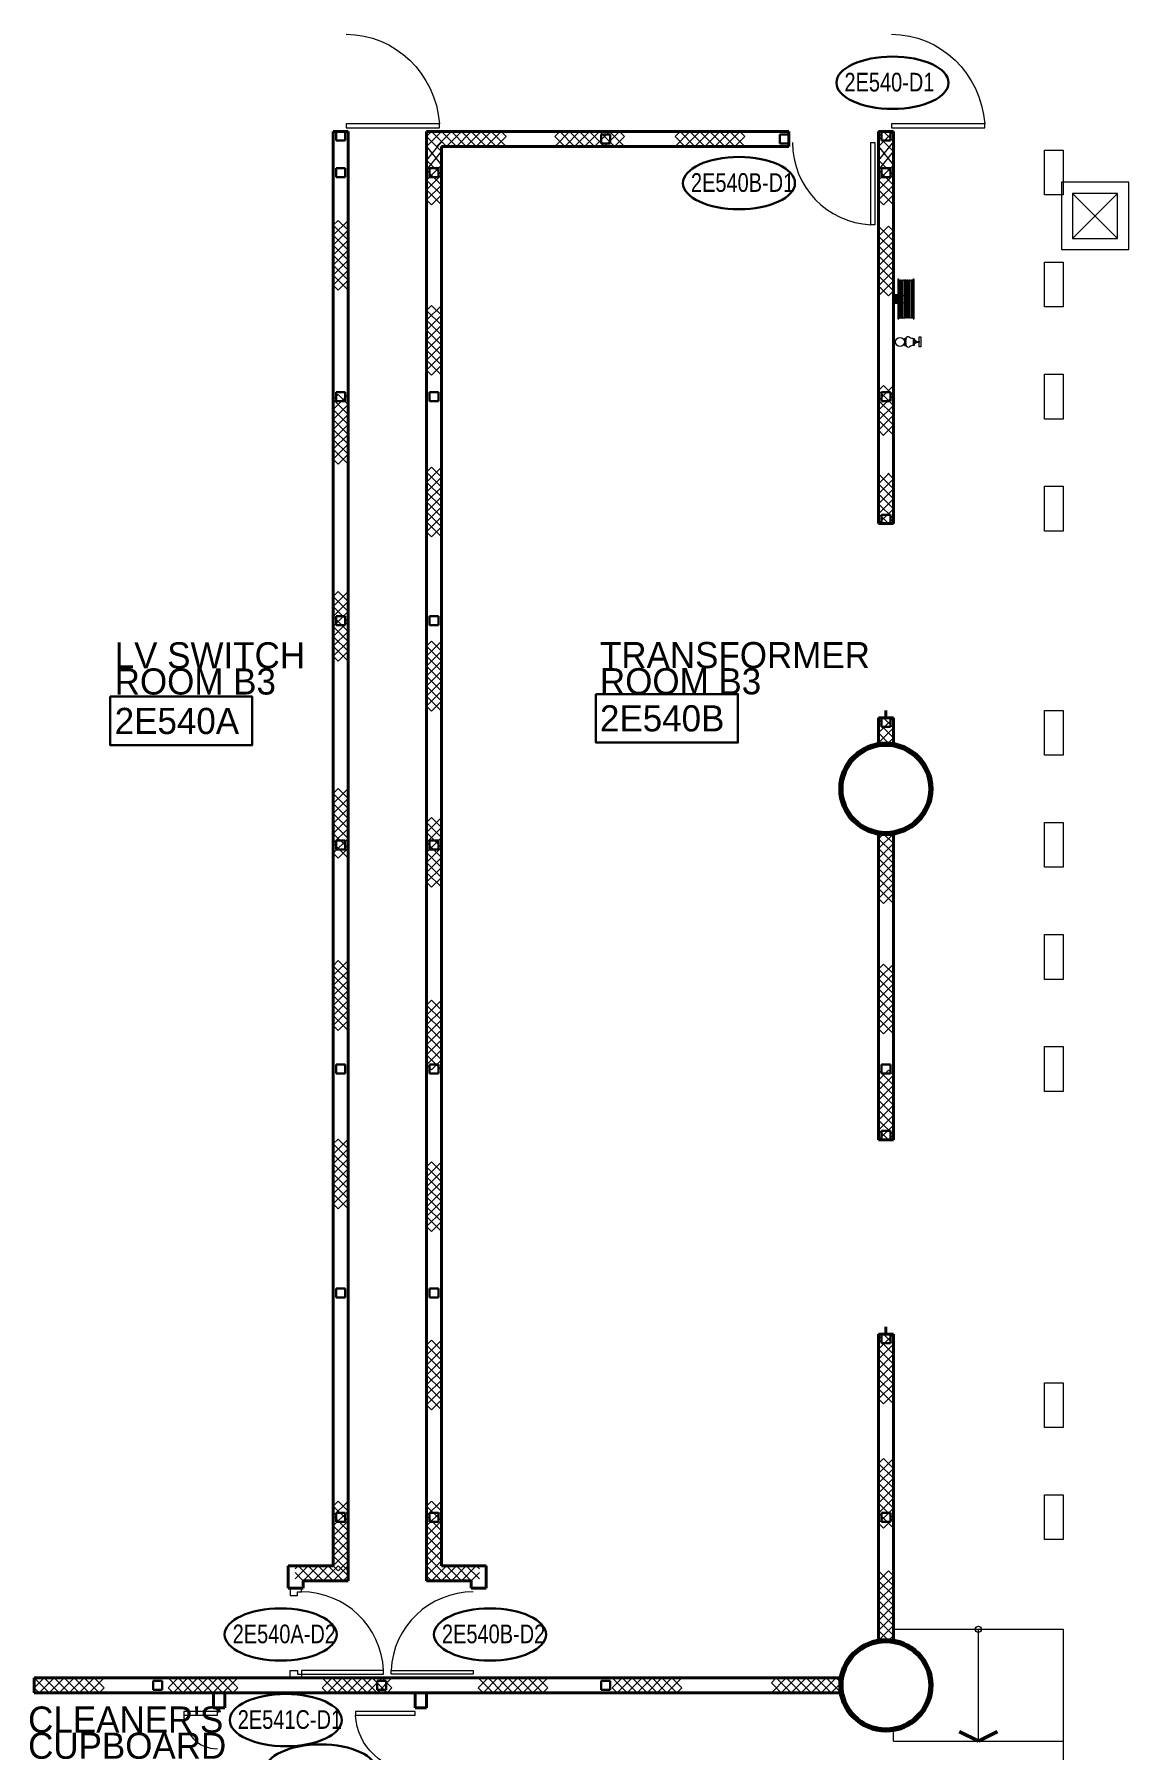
# Model space of a CAD drawing. Header units: metres. Extents: x 1807 to 3745, y 842 to 1968.
# Drawn here: x 3366.6 to 3381.25, y 1355.12 to 1378.1 of the extents above; entities that cross this region are included whole.
import ezdxf
from ezdxf.enums import TextEntityAlignment as Align

# ---------------------------------------------------------------- set-up
doc = ezdxf.new("R2010")
doc.units = ezdxf.units.M
doc.header["$MEASUREMENT"] = 0
doc.linetypes.add('DGN1', pattern=[7.299439, 0, -7.299439])
doc.linetypes.add('DGN6', pattern=[18.248598, 0, -3.64972, 7.299439, -3.64972, 0, -3.64972])
doc.layers.get('0').update_dxf_attribs({"lineweight": 0})
for name, color, linetype, lineweight in [('Level 1', 7, 'Continuous', 0), ('Level 31', 7, 'Continuous', 0), ('Level 33', 7, 'Continuous', 0), ('Primary Door', 7, 'Continuous', 0), ('TRIRIGA DOOR BOX', 7, 'Continuous', 0)]:
    doc.layers.add(name, color=color, linetype=linetype, lineweight=lineweight)
doc.styles.add('Style-CHAR_FAST_FONT', font='CHAR_FAST_FONT.shx', dxfattribs={"height": 0.2})

# ---------------------------------------------------------------- blocks, each defined once
blk = doc.blocks.new('AnonymusCell_176')
at = {"layer": 'Primary Door', "color": 7, "linetype": 'Continuous', "lineweight": 30}
blk.add_ellipse((0, 0), major_axis=(0.75, 0), ratio=0.466667, dxfattribs=at)
at = {"layer": 'Primary Door', "color": 7, "linetype": 'Continuous', "lineweight": 30, "style": 'Style-CHAR_FAST_FONT', "width": 0.799986}
blk.add_text('2E541-D1', height=0.25, dxfattribs=at).set_placement((-0.643, 0.133), align=Align.TOP_LEFT)
blk = doc.blocks.new('AnonymusCell_178')
at = {"layer": 'Primary Door', "color": 7, "linetype": 'Continuous', "lineweight": 30}
blk.add_ellipse((0, 0), major_axis=(0.75, 0), ratio=0.466667, dxfattribs=at)
at = {"layer": 'Primary Door', "color": 7, "linetype": 'Continuous', "lineweight": 30, "style": 'Style-CHAR_FAST_FONT', "width": 0.799986}
blk.add_text('2E541C-D1', height=0.25, dxfattribs=at).set_placement((-0.643, 0.133), align=Align.TOP_LEFT)
blk = doc.blocks.new('AnonymusCell_180')
at = {"layer": 'Primary Door', "color": 7, "linetype": 'Continuous', "lineweight": 30}
blk.add_ellipse((0, 0), major_axis=(0.75, 0), ratio=0.466667, dxfattribs=at)
at = {"layer": 'Primary Door', "color": 7, "linetype": 'Continuous', "lineweight": 30, "style": 'Style-CHAR_FAST_FONT', "width": 0.799986}
blk.add_text('2E540B-D2', height=0.25, dxfattribs=at).set_placement((-0.643, 0.133), align=Align.TOP_LEFT)
blk = doc.blocks.new('AnonymusCell_182')
at = {"layer": 'Primary Door', "color": 7, "linetype": 'Continuous', "lineweight": 30}
blk.add_ellipse((0, 0), major_axis=(0.75, 0), ratio=0.466667, dxfattribs=at)
at = {"layer": 'Primary Door', "color": 7, "linetype": 'Continuous', "lineweight": 30, "style": 'Style-CHAR_FAST_FONT', "width": 0.799986}
blk.add_text('2E540B-D1', height=0.25, dxfattribs=at).set_placement((-0.643, 0.133), align=Align.TOP_LEFT)
blk = doc.blocks.new('AnonymusCell_184')
at = {"layer": 'Primary Door', "color": 7, "linetype": 'Continuous', "lineweight": 30}
blk.add_ellipse((0, 0), major_axis=(0.75, 0), ratio=0.466667, dxfattribs=at)
at = {"layer": 'Primary Door', "color": 7, "linetype": 'Continuous', "lineweight": 30, "style": 'Style-CHAR_FAST_FONT', "width": 0.799986}
blk.add_text('2E540A-D2', height=0.25, dxfattribs=at).set_placement((-0.643, 0.133), align=Align.TOP_LEFT)
blk = doc.blocks.new('AnonymusCell_188')
at = {"layer": 'Primary Door', "color": 7, "linetype": 'Continuous', "lineweight": 30}
blk.add_ellipse((0, 0), major_axis=(0.75, 0), ratio=0.466667, dxfattribs=at)
at = {"layer": 'Primary Door', "color": 7, "linetype": 'Continuous', "lineweight": 30, "style": 'Style-CHAR_FAST_FONT', "width": 0.799986}
blk.add_text('2E540-D1', height=0.25, dxfattribs=at).set_placement((-0.643, 0.133), align=Align.TOP_LEFT)

msp = doc.modelspace()

# ---------------------------------------------------------------- linework, layer by layer
at = {"layer": 'Level 1', "color": 7, "linetype": 'Continuous', "lineweight": 0}
for p, q in [((3372.023, 1376.9), (3370.775, 1376.9)), ((3370.775, 1376.9), (3370.775, 1376.85)), ((3372.023, 1376.85), (3372.023, 1376.9)), ((3379.323, 1376.9), (3378.075, 1376.9)), ((3378.075, 1376.9), (3378.075, 1376.85)), ((3379.323, 1376.85), (3379.323, 1376.9)), ((3370.775, 1376.85), (3372.023, 1376.85)), ((3372.05, 1376.8), (3371.85, 1376.6)), ((3371.85, 1376.733), (3371.917, 1376.8)), ((3372.05, 1376.533), (3371.85, 1376.733)), ((3371.917, 1376.8), (3372.05, 1376.667)), ((3371.983, 1376.733), (3372.05, 1376.8)), ((3372.183, 1376.8), (3371.983, 1376.6)), ((3372.117, 1376.6), (3371.983, 1376.733)), ((3372.05, 1376.8), (3372.25, 1376.6)), ((3372.317, 1376.8), (3372.117, 1376.6)), ((3372.383, 1376.6), (3372.183, 1376.8)), ((3372.25, 1376.6), (3372.45, 1376.8)), ((3372.517, 1376.6), (3372.317, 1376.8)), ((3372.583, 1376.8), (3372.383, 1376.6)), ((3372.45, 1376.8), (3372.65, 1376.6)), ((3372.717, 1376.8), (3372.517, 1376.6)), ((3372.783, 1376.6), (3372.583, 1376.8)), ((3372.65, 1376.6), (3372.85, 1376.8)), ((3372.917, 1376.6), (3372.717, 1376.8)), ((3372.917, 1376.733), (3372.783, 1376.6)), ((3372.85, 1376.8), (3372.917, 1376.733)), ((3373.566, 1376.733), (3373.633, 1376.8)), ((3373.766, 1376.8), (3373.566, 1376.6)), ((3373.7, 1376.6), (3373.566, 1376.733)), ((3373.633, 1376.8), (3373.833, 1376.6)), ((3373.9, 1376.8), (3373.7, 1376.6)), ((3373.966, 1376.6), (3373.766, 1376.8)), ((3373.833, 1376.6), (3374.033, 1376.8)), ((3374.1, 1376.6), (3373.9, 1376.8)), ((3374.166, 1376.8), (3373.966, 1376.6)), ((3374.033, 1376.8), (3374.233, 1376.6)), ((3374.3, 1376.8), (3374.1, 1376.6)), ((3374.366, 1376.6), (3374.166, 1376.8)), ((3374.233, 1376.6), (3374.433, 1376.8)), ((3374.5, 1376.6), (3374.3, 1376.8)), ((3374.5, 1376.733), (3374.366, 1376.6)), ((3374.433, 1376.8), (3374.5, 1376.733)), ((3375.177, 1376.733), (3375.244, 1376.8)), ((3375.377, 1376.8), (3375.177, 1376.6)), ((3375.31, 1376.6), (3375.177, 1376.733)), ((3375.244, 1376.8), (3375.444, 1376.6)), ((3375.51, 1376.8), (3375.31, 1376.6)), ((3375.577, 1376.6), (3375.377, 1376.8)), ((3375.444, 1376.6), (3375.644, 1376.8)), ((3375.71, 1376.6), (3375.51, 1376.8)), ((3375.777, 1376.8), (3375.577, 1376.6)), ((3375.644, 1376.8), (3375.844, 1376.6)), ((3375.91, 1376.8), (3375.71, 1376.6)), ((3375.977, 1376.6), (3375.777, 1376.8)), ((3375.844, 1376.6), (3376.044, 1376.8)), ((3376.11, 1376.6), (3375.91, 1376.8)), ((3376.11, 1376.733), (3375.977, 1376.6)), ((3376.044, 1376.8), (3376.11, 1376.733)), ((3378.1, 1376.8), (3377.9, 1376.6)), ((3377.9, 1376.733), (3377.967, 1376.8)), ((3378.1, 1376.533), (3377.9, 1376.733)), ((3377.967, 1376.8), (3378.1, 1376.667)), ((3378.075, 1376.85), (3379.323, 1376.85)), ((3372.05, 1376.667), (3371.85, 1376.417)), ((3371.85, 1376.6), (3372.05, 1376.35)), ((3371.85, 1376.283), (3372.05, 1376.533)), ((3377.8, 1375.55), (3377.8, 1376.65)), ((3377.8, 1376.65), (3377.85, 1376.65)), ((3377.85, 1376.65), (3377.85, 1375.55)), ((3378.1, 1376.667), (3377.9, 1376.417)), ((3377.9, 1376.6), (3378.1, 1376.35)), ((3377.9, 1376.283), (3378.1, 1376.533)), ((3380.125, 1376.55), (3380.375, 1376.55)), ((3380.125, 1375.95), (3380.125, 1376.55)), ((3380.375, 1376.55), (3380.375, 1375.95)), ((3371.85, 1376.417), (3372.05, 1376.217)), ((3372.05, 1376.35), (3371.85, 1376.15)), ((3372.05, 1376.083), (3371.85, 1376.283)), ((3372.05, 1376.217), (3371.85, 1376.017)), ((3377.9, 1376.417), (3378.1, 1376.217)), ((3378.1, 1376.35), (3377.9, 1376.15)), ((3378.1, 1376.083), (3377.9, 1376.283)), ((3378.1, 1376.217), (3377.9, 1376.017)), ((3371.85, 1376.15), (3372.05, 1375.95)), ((3371.85, 1375.883), (3372.05, 1376.083)), ((3371.85, 1376.017), (3372.05, 1375.817)), ((3377.9, 1376.15), (3378.1, 1375.95)), ((3377.9, 1375.883), (3378.1, 1376.083)), ((3377.9, 1376.017), (3378.1, 1375.817)), ((3381.25, 1376.119), (3380.35, 1376.119)), ((3380.35, 1376.119), (3380.35, 1375.219)), ((3381.25, 1375.219), (3381.25, 1376.119)), ((3371.917, 1375.817), (3371.85, 1375.883)), ((3372.05, 1375.95), (3371.917, 1375.817)), ((3377.967, 1375.817), (3377.9, 1375.883)), ((3378.1, 1375.95), (3377.967, 1375.817)), ((3380.375, 1375.95), (3380.125, 1375.95)), ((3380.5, 1375.369), (3381.1, 1375.969)), ((3381.1, 1375.369), (3380.5, 1375.969)), ((3370.8, 1375.61), (3370.6, 1375.41)), ((3370.6, 1375.544), (3370.667, 1375.61)), ((3370.8, 1375.344), (3370.6, 1375.544)), ((3370.667, 1375.61), (3370.8, 1375.477)), ((3377.85, 1375.55), (3377.8, 1375.55)), ((3377.9, 1375.4), (3378.033, 1375.533)), ((3378.1, 1375.333), (3377.9, 1375.533)), ((3378.033, 1375.533), (3378.1, 1375.467)), ((3370.8, 1375.477), (3370.6, 1375.277)), ((3370.6, 1375.41), (3370.8, 1375.21)), ((3370.6, 1375.144), (3370.8, 1375.344)), ((3378.1, 1375.467), (3377.9, 1375.267)), ((3378.1, 1375.2), (3377.9, 1375.4)), ((3377.9, 1375.133), (3378.1, 1375.333)), ((3370.6, 1375.277), (3370.8, 1375.077)), ((3370.8, 1375.21), (3370.6, 1375.01)), ((3370.8, 1374.944), (3370.6, 1375.144)), ((3370.8, 1375.077), (3370.6, 1374.877)), ((3377.9, 1375.267), (3378.1, 1375.067)), ((3377.9, 1375), (3378.1, 1375.2)), ((3378.1, 1374.933), (3377.9, 1375.133)), ((3378.1, 1375.067), (3377.9, 1374.867)), ((3380.35, 1375.219), (3381.25, 1375.219)), ((3370.6, 1375.01), (3370.8, 1374.81)), ((3370.6, 1374.744), (3370.8, 1374.944)), ((3370.6, 1374.877), (3370.8, 1374.677)), ((3378.1, 1374.8), (3377.9, 1375)), ((3377.9, 1374.733), (3378.1, 1374.933)), ((3377.9, 1374.867), (3378.1, 1374.667)), ((3380.125, 1375.05), (3380.375, 1375.05)), ((3380.125, 1374.45), (3380.125, 1375.05)), ((3380.375, 1375.05), (3380.375, 1374.45)), ((3370.667, 1374.677), (3370.6, 1374.744)), ((3370.8, 1374.81), (3370.667, 1374.677)), ((3377.9, 1374.6), (3378.1, 1374.8)), ((3378.033, 1374.6), (3377.9, 1374.733)), ((3378.1, 1374.667), (3378.033, 1374.6)), ((3378.178, 1374.312), (3378.178, 1374.802)), ((3378.196, 1374.312), (3378.196, 1374.802)), ((3378.215, 1374.312), (3378.215, 1374.802)), ((3378.233, 1374.312), (3378.233, 1374.802)), ((3378.252, 1374.314), (3378.252, 1374.802)), ((3378.252, 1374.314), (3378.252, 1374.802)), ((3378.27, 1374.312), (3378.27, 1374.802)), ((3378.289, 1374.312), (3378.289, 1374.802)), ((3378.307, 1374.312), (3378.307, 1374.802)), ((3378.326, 1374.312), (3378.326, 1374.802)), ((3378.345, 1374.312), (3378.345, 1374.802)), ((3378.363, 1374.312), (3378.363, 1374.802)), ((3372.05, 1374.472), (3371.85, 1374.272)), ((3371.85, 1374.405), (3371.917, 1374.472)), ((3372.05, 1374.205), (3371.85, 1374.405)), ((3371.917, 1374.472), (3372.05, 1374.339)), ((3380.375, 1374.45), (3380.125, 1374.45)), ((3372.05, 1374.339), (3371.85, 1374.139)), ((3371.85, 1374.272), (3372.05, 1374.072)), ((3371.85, 1374.005), (3372.05, 1374.205)), ((3371.85, 1374.139), (3372.05, 1373.939)), ((3372.05, 1374.072), (3371.85, 1373.872)), ((3372.05, 1373.805), (3371.85, 1374.005)), ((3372.05, 1373.939), (3371.85, 1373.739)), ((3378.252, 1374.021), (3378.235, 1374.021)), ((3378.235, 1373.944), (3378.252, 1373.944)), ((3378.269, 1374.03), (3378.254, 1374.03)), ((3378.269, 1374.001), (3378.254, 1374.001)), ((3378.269, 1373.964), (3378.254, 1373.964)), ((3378.254, 1373.936), (3378.254, 1373.935)), ((3378.254, 1373.935), (3378.269, 1373.935)), ((3378.369, 1373.935), (3378.369, 1374.03)), ((3378.369, 1374.03), (3378.379, 1374.03)), ((3378.379, 1373.935), (3378.369, 1373.935)), ((3378.379, 1374.03), (3378.379, 1373.935)), ((3378.379, 1373.96), (3378.379, 1374.005)), ((3378.379, 1374.005), (3378.388, 1374.005)), ((3378.391, 1373.993), (3378.379, 1373.993)), ((3378.391, 1373.972), (3378.379, 1373.972)), ((3378.391, 1373.96), (3378.379, 1373.96)), ((3378.411, 1373.99), (3378.411, 1373.994)), ((3378.411, 1373.975), (3378.411, 1373.99)), ((3378.411, 1373.99), (3378.446, 1373.99)), ((3378.411, 1373.971), (3378.411, 1373.975)), ((3378.446, 1373.975), (3378.411, 1373.975)), ((3378.446, 1373.915), (3378.446, 1374.05)), ((3378.446, 1374.05), (3378.466, 1374.05)), ((3378.446, 1373.99), (3378.446, 1373.975)), ((3378.466, 1373.915), (3378.446, 1373.915)), ((3378.466, 1374.05), (3378.466, 1373.915)), ((3371.85, 1373.872), (3372.05, 1373.672)), ((3371.85, 1373.605), (3372.05, 1373.805)), ((3371.85, 1373.739), (3372.05, 1373.539)), ((3371.917, 1373.539), (3371.85, 1373.605)), ((3372.05, 1373.672), (3371.917, 1373.539)), ((3380.125, 1373.55), (3380.375, 1373.55)), ((3380.125, 1372.95), (3380.125, 1373.55)), ((3380.375, 1373.55), (3380.375, 1372.95)), ((3370.8, 1373.278), (3370.6, 1373.078)), ((3370.6, 1373.212), (3370.667, 1373.278)), ((3370.667, 1373.278), (3370.8, 1373.145)), ((3378.1, 1373.4), (3377.9, 1373.2)), ((3377.9, 1373.333), (3377.967, 1373.4)), ((3378.1, 1373.133), (3377.9, 1373.333)), ((3378.1, 1373.267), (3377.9, 1373.067)), ((3377.967, 1373.4), (3378.1, 1373.267)), ((3370.8, 1373.012), (3370.6, 1373.212)), ((3370.8, 1373.145), (3370.6, 1372.945)), ((3370.6, 1373.078), (3370.8, 1372.878)), ((3370.6, 1372.812), (3370.8, 1373.012)), ((3377.9, 1373.2), (3378.1, 1373)), ((3377.9, 1372.933), (3378.1, 1373.133)), ((3377.9, 1373.067), (3378.1, 1372.867)), ((3378.1, 1373), (3377.9, 1372.8)), ((3370.6, 1372.945), (3370.8, 1372.745)), ((3370.8, 1372.878), (3370.6, 1372.678)), ((3370.8, 1372.612), (3370.6, 1372.812)), ((3378.1, 1372.733), (3377.9, 1372.933)), ((3377.9, 1372.8), (3377.969, 1372.731)), ((3378.1, 1372.867), (3377.965, 1372.731)), ((3380.375, 1372.95), (3380.125, 1372.95)), ((3370.8, 1372.745), (3370.6, 1372.545)), ((3370.6, 1372.678), (3370.8, 1372.478)), ((3370.6, 1372.412), (3370.8, 1372.612)), ((3370.6, 1372.545), (3370.8, 1372.345)), ((3378.098, 1372.731), (3378.1, 1372.733)), ((3370.667, 1372.345), (3370.6, 1372.412)), ((3370.8, 1372.478), (3370.667, 1372.345)), ((3372.05, 1372.307), (3371.85, 1372.107)), ((3371.85, 1372.24), (3371.917, 1372.307)), ((3371.917, 1372.307), (3372.05, 1372.173)), ((3372.05, 1372.04), (3371.85, 1372.24)), ((3372.05, 1372.173), (3371.85, 1371.973)), ((3371.85, 1372.107), (3372.05, 1371.907)), ((3377.909, 1372.226), (3377.9, 1372.217)), ((3377.9, 1372.083), (3378.042, 1372.226)), ((3377.9, 1372.217), (3378.1, 1372.017)), ((3377.9, 1371.95), (3378.1, 1372.15)), ((3378.1, 1371.883), (3377.9, 1372.083)), ((3378.1, 1372.15), (3378.024, 1372.226)), ((3371.85, 1371.84), (3372.05, 1372.04)), ((3371.85, 1371.973), (3372.05, 1371.773)), ((3372.05, 1371.907), (3371.85, 1371.707)), ((3378.1, 1372.017), (3377.9, 1371.817)), ((3378.1, 1371.75), (3377.9, 1371.95)), ((3377.9, 1371.683), (3378.1, 1371.883)), ((3380.125, 1372.05), (3380.375, 1372.05)), ((3380.125, 1371.45), (3380.125, 1372.05)), ((3380.375, 1372.05), (3380.375, 1371.45)), ((3372.05, 1371.64), (3371.85, 1371.84)), ((3372.05, 1371.773), (3371.85, 1371.573)), ((3371.85, 1371.707), (3372.05, 1371.507)), ((3371.85, 1371.44), (3372.05, 1371.64)), ((3377.9, 1371.817), (3378.1, 1371.617)), ((3377.9, 1371.55), (3378.1, 1371.75)), ((3378.033, 1371.55), (3377.9, 1371.683)), ((3378.1, 1371.617), (3378.033, 1371.55)), ((3371.85, 1371.573), (3372.05, 1371.373)), ((3371.917, 1371.373), (3371.85, 1371.44)), ((3372.05, 1371.507), (3371.917, 1371.373)), ((3380.375, 1371.45), (3380.125, 1371.45)), ((3370.8, 1370.641), (3370.6, 1370.441)), ((3370.6, 1370.574), (3370.667, 1370.641)), ((3370.8, 1370.374), (3370.6, 1370.574)), ((3370.8, 1370.508), (3370.6, 1370.308)), ((3370.667, 1370.641), (3370.8, 1370.508)), ((3370.6, 1370.441), (3370.8, 1370.241)), ((3370.6, 1370.174), (3370.8, 1370.374)), ((3370.6, 1370.308), (3370.8, 1370.108)), ((3370.8, 1370.241), (3370.6, 1370.041)), ((3370.8, 1369.974), (3370.6, 1370.174)), ((3370.8, 1370.108), (3370.6, 1369.908)), ((3370.6, 1370.041), (3370.8, 1369.841)), ((3370.6, 1369.774), (3370.8, 1369.974)), ((3370.6, 1369.908), (3370.8, 1369.708)), ((3370.667, 1369.708), (3370.6, 1369.774)), ((3370.8, 1369.841), (3370.667, 1369.708)), ((3372.05, 1369.975), (3371.85, 1369.775)), ((3371.85, 1369.908), (3371.917, 1369.975)), ((3372.05, 1369.708), (3371.85, 1369.908)), ((3372.05, 1369.842), (3371.85, 1369.642)), ((3371.85, 1369.775), (3372.05, 1369.575)), ((3371.917, 1369.975), (3372.05, 1369.842)), ((3371.85, 1369.508), (3372.05, 1369.708)), ((3371.85, 1369.642), (3372.05, 1369.442)), ((3372.05, 1369.575), (3371.85, 1369.375)), ((3372.05, 1369.308), (3371.85, 1369.508)), ((3372.05, 1369.442), (3371.85, 1369.242)), ((3371.85, 1369.375), (3372.05, 1369.175)), ((3371.85, 1369.108), (3372.05, 1369.308)), ((3371.85, 1369.242), (3372.05, 1369.042)), ((3371.917, 1369.042), (3371.85, 1369.108)), ((3372.05, 1369.175), (3371.917, 1369.042)), ((3378.1, 1368.95), (3377.9, 1368.75)), ((3377.9, 1368.883), (3377.967, 1368.95)), ((3378.1, 1368.683), (3377.9, 1368.883)), ((3377.967, 1368.95), (3378.1, 1368.817)), ((3380.125, 1369.05), (3380.375, 1369.05)), ((3380.125, 1368.45), (3380.125, 1369.05)), ((3380.375, 1369.05), (3380.375, 1368.45)), ((3378.1, 1368.817), (3377.9, 1368.617)), ((3377.9, 1368.75), (3378.05, 1368.6)), ((3378.017, 1368.6), (3378.1, 1368.683)), ((3377.9, 1368.617), (3377.917, 1368.6)), ((3380.375, 1368.45), (3380.125, 1368.45)), ((3370.8, 1368.004), (3370.6, 1367.804)), ((3370.6, 1367.937), (3370.667, 1368.004)), ((3370.8, 1367.737), (3370.6, 1367.937)), ((3370.667, 1368.004), (3370.8, 1367.871)), ((3370.8, 1367.871), (3370.6, 1367.671)), ((3370.6, 1367.804), (3370.8, 1367.604)), ((3370.6, 1367.537), (3370.8, 1367.737)), ((3370.6, 1367.671), (3370.8, 1367.471)), ((3370.8, 1367.604), (3370.6, 1367.404)), ((3370.8, 1367.337), (3370.6, 1367.537)), ((3372.05, 1367.615), (3371.85, 1367.415)), ((3371.85, 1367.549), (3371.917, 1367.615)), ((3372.05, 1367.349), (3371.85, 1367.549)), ((3372.05, 1367.482), (3371.85, 1367.282)), ((3371.917, 1367.615), (3372.05, 1367.482)), ((3380.125, 1367.55), (3380.375, 1367.55)), ((3380.125, 1366.95), (3380.125, 1367.55)), ((3380.375, 1367.55), (3380.375, 1366.95)), ((3370.8, 1367.471), (3370.6, 1367.271)), ((3370.6, 1367.404), (3370.8, 1367.204)), ((3370.6, 1367.137), (3370.8, 1367.337)), ((3370.6, 1367.271), (3370.8, 1367.071)), ((3371.85, 1367.415), (3372.05, 1367.215)), ((3371.85, 1367.149), (3372.05, 1367.349)), ((3371.85, 1367.282), (3372.05, 1367.082)), ((3378.1, 1367.4), (3377.9, 1367.2)), ((3377.9, 1367.333), (3377.967, 1367.4)), ((3378.1, 1367.133), (3377.9, 1367.333)), ((3378.1, 1367.267), (3377.9, 1367.067)), ((3377.967, 1367.4), (3378.1, 1367.267)), ((3370.667, 1367.071), (3370.6, 1367.137)), ((3370.8, 1367.204), (3370.667, 1367.071)), ((3372.05, 1367.215), (3371.85, 1367.015)), ((3372.05, 1366.949), (3371.85, 1367.149)), ((3372.05, 1367.082), (3371.85, 1366.882)), ((3377.9, 1367.2), (3378.1, 1367)), ((3377.9, 1366.933), (3378.1, 1367.133)), ((3377.9, 1367.067), (3378.1, 1366.867)), ((3371.85, 1367.015), (3372.05, 1366.815)), ((3371.85, 1366.749), (3372.05, 1366.949)), ((3371.85, 1366.882), (3372.05, 1366.682)), ((3372.05, 1366.815), (3371.917, 1366.682)), ((3378.1, 1367), (3377.9, 1366.8)), ((3378.1, 1366.733), (3377.9, 1366.933)), ((3378.1, 1366.867), (3377.9, 1366.667)), ((3377.9, 1366.8), (3378.1, 1366.6)), ((3380.375, 1366.95), (3380.125, 1366.95)), ((3371.917, 1366.682), (3371.85, 1366.749)), ((3377.9, 1366.533), (3378.1, 1366.733)), ((3377.9, 1366.667), (3378.1, 1366.467)), ((3378.1, 1366.6), (3377.967, 1366.467)), ((3377.967, 1366.467), (3377.9, 1366.533)), ((3380.125, 1366.05), (3380.375, 1366.05)), ((3380.125, 1365.45), (3380.125, 1366.05)), ((3380.375, 1366.05), (3380.375, 1365.45)), ((3370.8, 1365.7), (3370.6, 1365.5)), ((3370.6, 1365.633), (3370.667, 1365.7)), ((3370.667, 1365.7), (3370.8, 1365.566)), ((3378.1, 1365.655), (3377.9, 1365.455)), ((3377.9, 1365.588), (3377.967, 1365.655)), ((3377.967, 1365.655), (3378.1, 1365.522)), ((3370.8, 1365.433), (3370.6, 1365.633)), ((3370.8, 1365.566), (3370.6, 1365.366)), ((3370.6, 1365.5), (3370.8, 1365.3)), ((3370.6, 1365.233), (3370.8, 1365.433)), ((3378.1, 1365.388), (3377.9, 1365.588)), ((3378.1, 1365.522), (3377.9, 1365.322)), ((3377.9, 1365.455), (3378.1, 1365.255)), ((3380.375, 1365.45), (3380.125, 1365.45)), ((3370.6, 1365.366), (3370.8, 1365.166)), ((3370.8, 1365.3), (3370.6, 1365.1)), ((3370.8, 1365.033), (3370.6, 1365.233)), ((3377.9, 1365.188), (3378.1, 1365.388)), ((3377.9, 1365.322), (3378.1, 1365.122)), ((3378.1, 1365.255), (3377.9, 1365.055)), ((3378.1, 1364.988), (3377.9, 1365.188)), ((3370.8, 1365.166), (3370.6, 1364.966)), ((3370.6, 1365.1), (3370.8, 1364.9)), ((3370.6, 1364.833), (3370.8, 1365.033)), ((3370.6, 1364.966), (3370.8, 1364.766)), ((3372.05, 1365.172), (3371.85, 1364.972)), ((3371.85, 1365.106), (3371.917, 1365.172)), ((3372.05, 1364.906), (3371.85, 1365.106)), ((3372.05, 1365.039), (3371.85, 1364.839)), ((3371.85, 1364.972), (3372.05, 1364.772)), ((3371.917, 1365.172), (3372.05, 1365.039)), ((3378.1, 1365.122), (3377.9, 1364.922)), ((3377.9, 1365.055), (3378.1, 1364.855)), ((3377.9, 1364.788), (3378.1, 1364.988)), ((3370.667, 1364.766), (3370.6, 1364.833)), ((3370.8, 1364.9), (3370.667, 1364.766)), ((3371.85, 1364.706), (3372.05, 1364.906)), ((3371.85, 1364.839), (3372.05, 1364.639)), ((3372.05, 1364.772), (3371.85, 1364.572)), ((3377.9, 1364.922), (3378.1, 1364.722)), ((3377.967, 1364.722), (3377.9, 1364.788)), ((3378.1, 1364.855), (3377.967, 1364.722)), ((3372.05, 1364.506), (3371.85, 1364.706)), ((3372.05, 1364.639), (3371.85, 1364.439)), ((3371.85, 1364.572), (3372.05, 1364.372)), ((3371.85, 1364.306), (3372.05, 1364.506)), ((3380.125, 1364.55), (3380.375, 1364.55)), ((3380.125, 1363.95), (3380.125, 1364.55)), ((3380.375, 1364.55), (3380.375, 1363.95)), ((3371.85, 1364.439), (3372.05, 1364.239)), ((3371.917, 1364.239), (3371.85, 1364.306)), ((3372.05, 1364.372), (3371.917, 1364.239)), ((3377.9, 1364.1), (3378.033, 1364.233)), ((3378.1, 1364.033), (3377.9, 1364.233)), ((3378.1, 1364.167), (3377.9, 1363.967)), ((3378.1, 1363.9), (3377.9, 1364.1)), ((3377.9, 1363.833), (3378.1, 1364.033)), ((3378.033, 1364.233), (3378.1, 1364.167)), ((3377.9, 1363.967), (3378.1, 1363.767)), ((3377.9, 1363.7), (3378.1, 1363.9)), ((3378.1, 1363.633), (3377.9, 1363.833)), ((3380.375, 1363.95), (3380.125, 1363.95)), ((3378.1, 1363.767), (3377.9, 1363.567)), ((3378.1, 1363.5), (3377.9, 1363.7)), ((3377.9, 1363.433), (3378.1, 1363.633)), ((3377.9, 1363.567), (3378.1, 1363.367)), ((3377.9, 1363.3), (3378.1, 1363.5)), ((3378.033, 1363.3), (3377.9, 1363.433)), ((3378.1, 1363.367), (3378.033, 1363.3)), ((3370.8, 1363.312), (3370.6, 1363.112)), ((3370.6, 1363.246), (3370.667, 1363.312)), ((3370.8, 1363.046), (3370.6, 1363.246)), ((3370.8, 1363.179), (3370.6, 1362.979)), ((3370.6, 1363.112), (3370.8, 1362.912)), ((3370.667, 1363.312), (3370.8, 1363.179)), ((3370.6, 1362.846), (3370.8, 1363.046)), ((3370.6, 1362.979), (3370.8, 1362.779)), ((3370.8, 1362.912), (3370.6, 1362.712)), ((3372.05, 1363.007), (3371.85, 1362.807)), ((3371.85, 1362.94), (3371.917, 1363.007)), ((3372.05, 1362.74), (3371.85, 1362.94)), ((3371.917, 1363.007), (3372.05, 1362.874)), ((3370.8, 1362.646), (3370.6, 1362.846)), ((3370.8, 1362.779), (3370.6, 1362.579)), ((3370.6, 1362.712), (3370.8, 1362.512)), ((3372.05, 1362.874), (3371.85, 1362.674)), ((3371.85, 1362.807), (3372.05, 1362.607)), ((3371.85, 1362.54), (3372.05, 1362.74)), ((3371.85, 1362.674), (3372.05, 1362.474)), ((3370.6, 1362.446), (3370.8, 1362.646)), ((3370.6, 1362.579), (3370.8, 1362.379)), ((3370.667, 1362.379), (3370.6, 1362.446)), ((3370.8, 1362.512), (3370.667, 1362.379)), ((3372.05, 1362.607), (3371.85, 1362.407)), ((3372.05, 1362.34), (3371.85, 1362.54)), ((3372.05, 1362.474), (3371.85, 1362.274)), ((3371.85, 1362.407), (3372.05, 1362.207)), ((3371.85, 1362.14), (3372.05, 1362.34)), ((3371.85, 1362.274), (3372.05, 1362.074)), ((3372.05, 1362.207), (3371.917, 1362.074)), ((3371.917, 1362.074), (3371.85, 1362.14)), ((3372.05, 1360.62), (3371.85, 1360.42)), ((3371.85, 1360.553), (3371.917, 1360.62)), ((3371.917, 1360.62), (3372.05, 1360.486)), ((3378.1, 1360.7), (3377.9, 1360.5)), ((3377.9, 1360.633), (3377.967, 1360.7)), ((3378.1, 1360.433), (3377.9, 1360.633)), ((3377.967, 1360.7), (3378.1, 1360.567)), ((3372.05, 1360.353), (3371.85, 1360.553)), ((3372.05, 1360.486), (3371.85, 1360.286)), ((3371.85, 1360.42), (3372.05, 1360.22)), ((3378.1, 1360.567), (3377.9, 1360.367)), ((3377.9, 1360.5), (3378.1, 1360.3)), ((3377.9, 1360.233), (3378.1, 1360.433)), ((3377.9, 1360.367), (3378.1, 1360.167)), ((3371.85, 1360.153), (3372.05, 1360.353)), ((3371.85, 1360.286), (3372.05, 1360.086)), ((3372.05, 1360.22), (3371.85, 1360.02)), ((3372.05, 1359.953), (3371.85, 1360.153)), ((3378.1, 1360.3), (3377.9, 1360.1)), ((3378.1, 1360.033), (3377.9, 1360.233)), ((3378.1, 1360.167), (3377.9, 1359.967)), ((3372.05, 1360.086), (3371.85, 1359.886)), ((3371.85, 1360.02), (3372.05, 1359.82)), ((3371.85, 1359.753), (3372.05, 1359.953)), ((3377.9, 1360.1), (3378.1, 1359.9)), ((3377.9, 1359.833), (3378.1, 1360.033)), ((3377.9, 1359.967), (3378.1, 1359.767)), ((3378.1, 1359.9), (3377.967, 1359.767)), ((3380.125, 1360.05), (3380.375, 1360.05)), ((3380.125, 1359.45), (3380.125, 1360.05)), ((3380.375, 1360.05), (3380.375, 1359.45)), ((3371.85, 1359.886), (3372.05, 1359.686)), ((3371.917, 1359.686), (3371.85, 1359.753)), ((3372.05, 1359.82), (3371.917, 1359.686)), ((3377.967, 1359.767), (3377.9, 1359.833)), ((3380.375, 1359.45), (3380.125, 1359.45)), ((3378.1, 1359.037), (3377.9, 1358.837)), ((3377.9, 1358.971), (3377.967, 1359.037)), ((3377.967, 1359.037), (3378.1, 1358.904)), ((3378.1, 1358.771), (3377.9, 1358.971)), ((3378.1, 1358.904), (3377.9, 1358.704)), ((3377.9, 1358.837), (3378.1, 1358.637)), ((3377.9, 1358.571), (3378.1, 1358.771)), ((3377.9, 1358.704), (3378.1, 1358.504)), ((3378.1, 1358.637), (3377.9, 1358.437)), ((3378.1, 1358.371), (3377.9, 1358.571)), ((3380.125, 1358.55), (3380.375, 1358.55)), ((3380.125, 1357.95), (3380.125, 1358.55)), ((3380.375, 1358.55), (3380.375, 1357.95)), ((3370.8, 1358.467), (3370.6, 1358.267)), ((3370.6, 1358.4), (3370.667, 1358.467)), ((3370.8, 1358.2), (3370.6, 1358.4)), ((3370.8, 1358.333), (3370.6, 1358.133)), ((3370.667, 1358.467), (3370.8, 1358.333)), ((3372.05, 1358.467), (3371.85, 1358.267)), ((3371.85, 1358.4), (3371.917, 1358.467)), ((3372.05, 1358.2), (3371.85, 1358.4)), ((3372.05, 1358.333), (3371.85, 1358.133)), ((3371.917, 1358.467), (3372.05, 1358.333)), ((3378.1, 1358.504), (3377.9, 1358.304)), ((3377.9, 1358.437), (3378.1, 1358.237)), ((3377.9, 1358.171), (3378.1, 1358.371)), ((3377.9, 1358.304), (3378.1, 1358.104)), ((3370.6, 1358.267), (3370.8, 1358.067)), ((3370.6, 1358), (3370.8, 1358.2)), ((3370.6, 1358.133), (3370.8, 1357.933)), ((3370.8, 1358.067), (3370.6, 1357.867)), ((3371.85, 1358.267), (3372.05, 1358.067)), ((3371.85, 1358), (3372.05, 1358.2)), ((3371.85, 1358.133), (3372.05, 1357.933)), ((3372.05, 1358.067), (3371.85, 1357.867)), ((3377.967, 1358.104), (3377.9, 1358.171)), ((3378.1, 1358.237), (3377.967, 1358.104)), ((3370.8, 1357.8), (3370.6, 1358)), ((3370.8, 1357.933), (3370.6, 1357.733)), ((3370.6, 1357.867), (3370.8, 1357.667)), ((3372.05, 1357.8), (3371.85, 1358)), ((3372.05, 1357.933), (3371.85, 1357.733)), ((3371.85, 1357.867), (3372.05, 1357.667)), ((3380.375, 1357.95), (3380.125, 1357.95)), ((3370.092, 1357.558), (3370.133, 1357.6)), ((3370.267, 1357.6), (3370.092, 1357.425)), ((3370.133, 1357.6), (3370.333, 1357.4)), ((3370.4, 1357.6), (3370.2, 1357.4)), ((3370.467, 1357.4), (3370.267, 1357.6)), ((3370.333, 1357.4), (3370.533, 1357.6)), ((3370.6, 1357.4), (3370.4, 1357.6)), ((3370.667, 1357.6), (3370.467, 1357.4)), ((3370.533, 1357.6), (3370.733, 1357.4)), ((3370.6, 1357.6), (3370.8, 1357.8)), ((3370.6, 1357.733), (3370.8, 1357.533)), ((3370.667, 1357.533), (3370.6, 1357.6)), ((3370.8, 1357.6), (3370.6, 1357.4)), ((3370.8, 1357.667), (3370.667, 1357.533)), ((3370.8, 1357.467), (3370.667, 1357.6)), ((3371.85, 1357.6), (3372.05, 1357.8)), ((3371.85, 1357.733), (3372.05, 1357.533)), ((3371.917, 1357.533), (3371.85, 1357.6)), ((3371.85, 1357.6), (3372.05, 1357.4)), ((3371.85, 1357.467), (3371.983, 1357.6)), ((3372.05, 1357.667), (3371.917, 1357.533)), ((3372.117, 1357.6), (3371.917, 1357.4)), ((3371.983, 1357.6), (3372.183, 1357.4)), ((3372.05, 1357.4), (3372.25, 1357.6)), ((3372.317, 1357.4), (3372.117, 1357.6)), ((3372.183, 1357.4), (3372.383, 1357.6)), ((3372.25, 1357.6), (3372.45, 1357.4)), ((3372.517, 1357.6), (3372.317, 1357.4)), ((3372.383, 1357.6), (3372.558, 1357.425)), ((3372.558, 1357.558), (3372.517, 1357.6)), ((3370.2, 1357.4), (3370.092, 1357.508)), ((3370.733, 1357.4), (3370.8, 1357.467)), ((3371.917, 1357.4), (3371.85, 1357.467)), ((3372.45, 1357.4), (3372.558, 1357.508)), ((3377.9, 1357.4), (3378.033, 1357.533)), ((3378.1, 1357.333), (3377.9, 1357.533)), ((3378.1, 1357.467), (3377.9, 1357.267)), ((3378.1, 1357.2), (3377.9, 1357.4)), ((3378.033, 1357.533), (3378.1, 1357.467)), ((3370.175, 1357.3), (3370.025, 1357.3)), ((3370.025, 1357.3), (3370.025, 1357.2)), ((3370.025, 1357.2), (3370.125, 1357.2)), ((3370.125, 1357.2), (3370.125, 1357.25)), ((3370.125, 1357.25), (3370.175, 1357.25)), ((3370.175, 1357.25), (3370.175, 1357.3)), ((3377.9, 1357.133), (3378.1, 1357.333)), ((3377.9, 1357.267), (3378.1, 1357.067)), ((3377.9, 1357), (3378.1, 1357.2)), ((3378.1, 1356.933), (3377.9, 1357.133)), ((3378.1, 1357.067), (3377.9, 1356.867)), ((3378.1, 1356.8), (3377.9, 1357)), ((3377.9, 1356.733), (3378.1, 1356.933)), ((3377.9, 1356.867), (3378.1, 1356.667)), ((3377.9, 1356.6), (3378.1, 1356.8)), ((3378.033, 1356.6), (3377.9, 1356.733)), ((3378.1, 1356.75), (3380.375, 1356.75)), ((3379.238, 1355.25), (3379.238, 1356.75)), ((3380.375, 1356.75), (3380.375, 1343.25)), ((3378.1, 1356.667), (3378.033, 1356.6)), ((3366.6, 1356.1), (3366.8, 1355.9)), ((3366.6, 1355.967), (3366.733, 1356.1)), ((3366.867, 1356.1), (3366.667, 1355.9)), ((3366.733, 1356.1), (3366.933, 1355.9)), ((3366.8, 1355.9), (3367, 1356.1)), ((3367.067, 1355.9), (3366.867, 1356.1)), ((3366.933, 1355.9), (3367.133, 1356.1)), ((3367, 1356.1), (3367.2, 1355.9)), ((3367.267, 1356.1), (3367.067, 1355.9)), ((3367.133, 1356.1), (3367.333, 1355.9)), ((3367.2, 1355.9), (3367.4, 1356.1)), ((3367.467, 1355.9), (3367.267, 1356.1)), ((3367.333, 1355.9), (3367.533, 1356.1)), ((3367.4, 1356.1), (3367.533, 1355.967)), ((3368.39, 1356.1), (3368.59, 1355.9)), ((3368.39, 1355.967), (3368.524, 1356.1)), ((3368.657, 1356.1), (3368.457, 1355.9)), ((3368.524, 1356.1), (3368.724, 1355.9)), ((3368.59, 1355.9), (3368.79, 1356.1)), ((3368.857, 1355.9), (3368.657, 1356.1)), ((3368.724, 1355.9), (3368.924, 1356.1)), ((3368.79, 1356.1), (3368.99, 1355.9)), ((3369.057, 1356.1), (3368.857, 1355.9)), ((3368.924, 1356.1), (3369.124, 1355.9)), ((3368.99, 1355.9), (3369.19, 1356.1)), ((3369.257, 1355.9), (3369.057, 1356.1)), ((3369.124, 1355.9), (3369.324, 1356.1)), ((3369.19, 1356.1), (3369.324, 1355.967)), ((3370.025, 1356.1), (3370.025, 1356.2)), ((3370.025, 1356.2), (3370.125, 1356.2)), ((3370.175, 1356.1), (3370.025, 1356.1)), ((3370.125, 1356.2), (3370.125, 1356.15)), ((3370.125, 1356.15), (3370.175, 1356.15)), ((3371.275, 1356.2), (3370.175, 1356.2)), ((3370.175, 1356.2), (3370.175, 1356.15)), ((3370.175, 1356.15), (3370.175, 1356.1)), ((3370.175, 1356.15), (3371.275, 1356.15)), ((3370.455, 1356.1), (3370.655, 1355.9)), ((3370.455, 1355.967), (3370.588, 1356.1)), ((3370.722, 1356.1), (3370.522, 1355.9)), ((3370.588, 1356.1), (3370.788, 1355.9)), ((3370.655, 1355.9), (3370.855, 1356.1)), ((3370.922, 1355.9), (3370.722, 1356.1)), ((3370.788, 1355.9), (3370.988, 1356.1)), ((3370.855, 1356.1), (3371.055, 1355.9)), ((3371.122, 1356.1), (3370.922, 1355.9)), ((3370.988, 1356.1), (3371.188, 1355.9)), ((3371.055, 1355.9), (3371.255, 1356.1)), ((3371.322, 1355.9), (3371.122, 1356.1)), ((3371.188, 1355.9), (3371.388, 1356.1)), ((3371.255, 1356.1), (3371.388, 1355.967)), ((3371.275, 1356.15), (3371.275, 1356.2)), ((3371.375, 1356.15), (3371.375, 1356.2)), ((3371.375, 1356.2), (3372.475, 1356.2)), ((3372.475, 1356.15), (3371.375, 1356.15)), ((3372.475, 1356.2), (3372.475, 1356.15)), ((3372.541, 1356.1), (3372.741, 1355.9)), ((3372.541, 1355.967), (3372.674, 1356.1)), ((3372.807, 1356.1), (3372.607, 1355.9)), ((3372.674, 1356.1), (3372.874, 1355.9)), ((3372.741, 1355.9), (3372.941, 1356.1)), ((3373.007, 1355.9), (3372.807, 1356.1)), ((3372.874, 1355.9), (3373.074, 1356.1)), ((3372.941, 1356.1), (3373.141, 1355.9)), ((3373.207, 1356.1), (3373.007, 1355.9)), ((3373.074, 1356.1), (3373.274, 1355.9)), ((3373.141, 1355.9), (3373.341, 1356.1)), ((3373.407, 1355.9), (3373.207, 1356.1)), ((3373.274, 1355.9), (3373.474, 1356.1)), ((3373.341, 1356.1), (3373.474, 1355.967)), ((3374.336, 1356.1), (3374.536, 1355.9)), ((3374.336, 1355.967), (3374.469, 1356.1)), ((3374.602, 1356.1), (3374.402, 1355.9)), ((3374.469, 1356.1), (3374.669, 1355.9)), ((3374.536, 1355.9), (3374.736, 1356.1)), ((3374.802, 1355.9), (3374.602, 1356.1)), ((3374.669, 1355.9), (3374.869, 1356.1)), ((3374.736, 1356.1), (3374.936, 1355.9)), ((3375.002, 1356.1), (3374.802, 1355.9)), ((3374.869, 1356.1), (3375.069, 1355.9)), ((3374.936, 1355.9), (3375.136, 1356.1)), ((3375.202, 1355.9), (3375.002, 1356.1)), ((3375.069, 1355.9), (3375.269, 1356.1)), ((3375.136, 1356.1), (3375.269, 1355.967)), ((3376.467, 1356.033), (3376.533, 1356.1)), ((3376.667, 1356.1), (3376.467, 1355.9)), ((3376.6, 1355.9), (3376.467, 1356.033)), ((3376.533, 1356.1), (3376.733, 1355.9)), ((3376.8, 1356.1), (3376.6, 1355.9)), ((3376.867, 1355.9), (3376.667, 1356.1)), ((3376.733, 1355.9), (3376.933, 1356.1)), ((3377, 1355.9), (3376.8, 1356.1)), ((3377.067, 1356.1), (3376.867, 1355.9)), ((3376.933, 1356.1), (3377.133, 1355.9)), ((3377.2, 1356.1), (3377, 1355.9)), ((3377.267, 1355.9), (3377.067, 1356.1)), ((3377.133, 1355.9), (3377.333, 1356.1)), ((3377.4, 1355.9), (3377.2, 1356.1)), ((3377.4, 1356.033), (3377.267, 1355.9)), ((3377.333, 1356.1), (3377.4, 1356.033)), ((3366.667, 1355.9), (3366.6, 1355.967)), ((3367.533, 1355.967), (3367.467, 1355.9)), ((3368.457, 1355.9), (3368.39, 1355.967)), ((3369.324, 1355.967), (3369.257, 1355.9)), ((3370.522, 1355.9), (3370.455, 1355.967)), ((3371.388, 1355.967), (3371.322, 1355.9)), ((3372.607, 1355.9), (3372.541, 1355.967)), ((3373.474, 1355.967), (3373.407, 1355.9)), ((3374.402, 1355.9), (3374.336, 1355.967)), ((3375.269, 1355.967), (3375.202, 1355.9)), ((3369.05, 1355.65), (3368.6, 1355.65)), ((3368.6, 1355.65), (3368.6, 1355.6)), ((3368.6, 1355.6), (3369.05, 1355.6)), ((3369.05, 1355.6), (3369.05, 1355.65)), ((3371.7, 1355.65), (3370.9, 1355.65)), ((3370.9, 1355.65), (3370.9, 1355.6)), ((3370.9, 1355.6), (3371.7, 1355.6)), ((3371.7, 1355.6), (3371.7, 1355.65)), ((3378.1, 1355.25), (3378.1, 1355.415)), ((3378.1, 1355.25), (3380.375, 1355.25))]:
    msp.add_line(p, q, dxfattribs=at)
at = {"layer": 'Level 1', "color": 7, "linetype": 'Continuous', "lineweight": 40}
for p, q in [((3370.8, 1376.8), (3370.6, 1376.8)), ((3370.6, 1357.6), (3370.6, 1376.8)), ((3370.8, 1357.4), (3370.8, 1376.8)), ((3371.85, 1376.8), (3371.85, 1357.4)), ((3376.7, 1376.8), (3371.85, 1376.8)), ((3376.7, 1376.6), (3376.7, 1376.8)), ((3377.9, 1374.6), (3377.9, 1376.8)), ((3378.1, 1376.8), (3377.9, 1376.8)), ((3378.1, 1374.6), (3378.1, 1376.8)), ((3376.7, 1376.6), (3372.05, 1376.6)), ((3372.05, 1376.6), (3372.05, 1357.6)), ((3377.9, 1371.55), (3377.9, 1374.6)), ((3378.1, 1371.55), (3378.1, 1374.667)), ((3377.9, 1371.55), (3378.1, 1371.55)), ((3377.9, 1368.95), (3378.1, 1368.95)), ((3377.9, 1368.6), (3377.9, 1368.95)), ((3378.1, 1368.6), (3378.1, 1368.95)), ((3377.9, 1368.6), (3378.1, 1368.6)), ((3377.9, 1367.4), (3378.1, 1367.4)), ((3377.9, 1363.3), (3377.9, 1367.4)), ((3378.1, 1363.3), (3378.1, 1367.4)), ((3377.9, 1363.3), (3378.1, 1363.3)), ((3377.9, 1360.7), (3378.1, 1360.7)), ((3377.9, 1356.6), (3377.9, 1360.7)), ((3378.1, 1356.6), (3378.1, 1360.7)), ((3370, 1357.6), (3370.6, 1357.6)), ((3370, 1357.6), (3370, 1357.3)), ((3372.05, 1357.6), (3372.65, 1357.6)), ((3372.65, 1357.6), (3372.65, 1357.3)), ((3370.2, 1357.4), (3370.8, 1357.4)), ((3370.2, 1357.4), (3370.2, 1357.3)), ((3371.85, 1357.4), (3372.45, 1357.4)), ((3372.45, 1357.4), (3372.45, 1357.3)), ((3370.2, 1357.3), (3370, 1357.3)), ((3372.65, 1357.3), (3372.45, 1357.3)), ((3377.9, 1356.6), (3378.1, 1356.6)), ((3366.6, 1356.1), (3366.6, 1355.9)), ((3366.6, 1356.1), (3377.4, 1356.1)), ((3377.4, 1356.1), (3377.4, 1355.9)), ((3366.6, 1355.9), (3377.4, 1355.9)), ((3369.15, 1355.9), (3369, 1355.9)), ((3369, 1355.9), (3369, 1355.7)), ((3369.15, 1355.7), (3369.15, 1355.9)), ((3371.85, 1355.9), (3371.7, 1355.9)), ((3371.7, 1355.9), (3371.7, 1355.7)), ((3371.85, 1355.7), (3371.85, 1355.9)), ((3369, 1355.7), (3369.15, 1355.7)), ((3371.7, 1355.7), (3371.85, 1355.7))]:
    msp.add_line(p, q, dxfattribs=at)
at = {"layer": 'Level 1', "color": 7, "linetype": 'Continuous', "lineweight": 30}
for p, q in [((3370.64, 1376.8), (3370.76, 1376.8)), ((3370.64, 1376.68), (3370.64, 1376.8)), ((3370.76, 1376.68), (3370.64, 1376.68)), ((3370.76, 1376.8), (3370.76, 1376.68)), ((3374.19, 1376.76), (3374.31, 1376.76)), ((3374.19, 1376.64), (3374.19, 1376.76)), ((3374.31, 1376.76), (3374.31, 1376.64)), ((3376.58, 1376.76), (3376.7, 1376.76)), ((3376.58, 1376.64), (3376.58, 1376.76)), ((3376.7, 1376.76), (3376.7, 1376.64)), ((3377.94, 1376.8), (3378.06, 1376.8)), ((3377.94, 1376.68), (3377.94, 1376.8)), ((3378.06, 1376.68), (3377.94, 1376.68)), ((3378.06, 1376.8), (3378.06, 1376.68)), ((3374.31, 1376.64), (3374.19, 1376.64)), ((3376.7, 1376.64), (3376.58, 1376.64)), ((3370.64, 1376.31), (3370.76, 1376.31)), ((3370.64, 1376.19), (3370.64, 1376.31)), ((3370.76, 1376.31), (3370.76, 1376.19)), ((3371.89, 1376.31), (3372.01, 1376.31)), ((3371.89, 1376.19), (3371.89, 1376.31)), ((3372.01, 1376.31), (3372.01, 1376.19)), ((3377.94, 1376.31), (3378.06, 1376.31)), ((3377.94, 1376.19), (3377.94, 1376.31)), ((3378.06, 1376.31), (3378.06, 1376.19)), ((3370.76, 1376.19), (3370.64, 1376.19)), ((3372.01, 1376.19), (3371.89, 1376.19)), ((3378.06, 1376.19), (3377.94, 1376.19)), ((3378.153, 1374.608), (3378.124, 1374.608)), ((3378.124, 1374.608), (3378.124, 1374.506)), ((3378.153, 1374.506), (3378.153, 1374.608)), ((3378.124, 1374.506), (3378.153, 1374.506)), ((3370.64, 1373.31), (3370.76, 1373.31)), ((3370.64, 1373.19), (3370.64, 1373.31)), ((3370.76, 1373.31), (3370.76, 1373.19)), ((3371.89, 1373.31), (3372.01, 1373.31)), ((3371.89, 1373.19), (3371.89, 1373.31)), ((3372.01, 1373.31), (3372.01, 1373.19)), ((3377.94, 1373.31), (3378.06, 1373.31)), ((3377.94, 1373.19), (3377.94, 1373.31)), ((3378.06, 1373.31), (3378.06, 1373.19)), ((3370.76, 1373.19), (3370.64, 1373.19)), ((3372.01, 1373.19), (3371.89, 1373.19)), ((3378.06, 1373.19), (3377.94, 1373.19)), ((3377.94, 1371.67), (3378.06, 1371.67)), ((3377.94, 1371.55), (3377.94, 1371.67)), ((3378.06, 1371.67), (3378.06, 1371.55)), ((3378.06, 1371.55), (3377.94, 1371.55)), ((3370.64, 1370.31), (3370.76, 1370.31)), ((3370.64, 1370.19), (3370.64, 1370.31)), ((3370.76, 1370.31), (3370.76, 1370.19)), ((3371.89, 1370.31), (3372.01, 1370.31)), ((3371.89, 1370.19), (3371.89, 1370.31)), ((3372.01, 1370.31), (3372.01, 1370.19)), ((3370.76, 1370.19), (3370.64, 1370.19)), ((3372.01, 1370.19), (3371.89, 1370.19)), ((3377.94, 1368.95), (3378.06, 1368.95)), ((3377.94, 1368.83), (3377.94, 1368.95)), ((3378.06, 1368.95), (3378.06, 1368.83)), ((3378.06, 1368.83), (3377.94, 1368.83)), ((3370.64, 1367.31), (3370.76, 1367.31)), ((3370.64, 1367.19), (3370.64, 1367.31)), ((3370.76, 1367.31), (3370.76, 1367.19)), ((3371.89, 1367.31), (3372.01, 1367.31)), ((3371.89, 1367.19), (3371.89, 1367.31)), ((3372.01, 1367.31), (3372.01, 1367.19)), ((3370.76, 1367.19), (3370.64, 1367.19)), ((3372.01, 1367.19), (3371.89, 1367.19)), ((3370.64, 1364.31), (3370.76, 1364.31)), ((3370.64, 1364.19), (3370.64, 1364.31)), ((3370.76, 1364.31), (3370.76, 1364.19)), ((3371.89, 1364.31), (3372.01, 1364.31)), ((3371.89, 1364.19), (3371.89, 1364.31)), ((3372.01, 1364.31), (3372.01, 1364.19)), ((3377.94, 1364.31), (3378.06, 1364.31)), ((3377.94, 1364.19), (3377.94, 1364.31)), ((3378.06, 1364.31), (3378.06, 1364.19)), ((3370.76, 1364.19), (3370.64, 1364.19)), ((3372.01, 1364.19), (3371.89, 1364.19)), ((3378.06, 1364.19), (3377.94, 1364.19)), ((3377.94, 1363.42), (3378.06, 1363.42)), ((3377.94, 1363.3), (3377.94, 1363.42)), ((3378.06, 1363.42), (3378.06, 1363.3)), ((3378.06, 1363.3), (3377.94, 1363.3)), ((3370.64, 1361.31), (3370.76, 1361.31)), ((3370.64, 1361.19), (3370.64, 1361.31)), ((3370.76, 1361.31), (3370.76, 1361.19)), ((3371.89, 1361.31), (3372.01, 1361.31)), ((3371.89, 1361.19), (3371.89, 1361.31)), ((3372.01, 1361.31), (3372.01, 1361.19)), ((3370.76, 1361.19), (3370.64, 1361.19)), ((3372.01, 1361.19), (3371.89, 1361.19)), ((3377.94, 1360.7), (3378.06, 1360.7)), ((3377.94, 1360.58), (3377.94, 1360.7)), ((3378.06, 1360.7), (3378.06, 1360.58)), ((3378.06, 1360.58), (3377.94, 1360.58)), ((3370.64, 1358.31), (3370.76, 1358.31)), ((3370.64, 1358.19), (3370.64, 1358.31)), ((3370.76, 1358.31), (3370.76, 1358.19)), ((3371.89, 1358.31), (3372.01, 1358.31)), ((3371.89, 1358.19), (3371.89, 1358.31)), ((3372.01, 1358.31), (3372.01, 1358.19)), ((3377.94, 1358.31), (3378.06, 1358.31)), ((3377.94, 1358.19), (3377.94, 1358.31)), ((3378.06, 1358.31), (3378.06, 1358.19)), ((3370.76, 1358.19), (3370.64, 1358.19)), ((3372.01, 1358.19), (3371.89, 1358.19)), ((3378.06, 1358.19), (3377.94, 1358.19)), ((3368.19, 1356.06), (3368.31, 1356.06)), ((3368.19, 1355.94), (3368.19, 1356.06)), ((3368.31, 1356.06), (3368.31, 1355.94)), ((3371.19, 1356.06), (3371.31, 1356.06)), ((3371.19, 1355.94), (3371.19, 1356.06)), ((3371.31, 1356.06), (3371.31, 1355.94)), ((3374.19, 1356.06), (3374.31, 1356.06)), ((3374.19, 1355.94), (3374.19, 1356.06)), ((3374.31, 1356.06), (3374.31, 1355.94)), ((3368.31, 1355.94), (3368.19, 1355.94)), ((3371.31, 1355.94), (3371.19, 1355.94)), ((3374.31, 1355.94), (3374.19, 1355.94))]:
    msp.add_line(p, q, dxfattribs=at)
at = {"layer": 'Level 1', "color": 7, "linetype": 'Continuous', "lineweight": 13}
for p, q in [((3381.1, 1375.969), (3380.5, 1375.969)), ((3380.5, 1375.969), (3380.5, 1375.369)), ((3381.1, 1375.369), (3381.1, 1375.969)), ((3380.5, 1375.369), (3381.1, 1375.369)), ((3378.174, 1374.822), (3378.16, 1374.822)), ((3378.16, 1374.822), (3378.16, 1374.292)), ((3378.174, 1374.292), (3378.174, 1374.822)), ((3378.379, 1374.822), (3378.364, 1374.822)), ((3378.364, 1374.822), (3378.364, 1374.292)), ((3378.379, 1374.292), (3378.379, 1374.822)), ((3378.16, 1374.292), (3378.174, 1374.292)), ((3378.364, 1374.292), (3378.379, 1374.292))]:
    msp.add_line(p, q, dxfattribs=at)
at = {"layer": 'Level 1', "color": 7, "linetype": 'DGN1', "lineweight": 0}
for p, q in [((3378.154, 1374.605), (3378.361, 1374.605)), ((3378.154, 1374.508), (3378.361, 1374.508))]:
    msp.add_line(p, q, dxfattribs=at)
at = {"layer": 'Level 1', "color": 7, "linetype": 'DGN6', "lineweight": 40}
for p, q in [((3378, 1368.95), (3378, 1371.55)), ((3378, 1360.7), (3378, 1363.3))]:
    msp.add_line(p, q, dxfattribs=at)
at = {"layer": 'Level 1', "color": 7, "linetype": 'Continuous', "lineweight": 53}
for p, q in [((3379.238, 1355.25), (3378.985, 1355.376)), ((3379.49, 1355.376), (3379.238, 1355.25))]:
    msp.add_line(p, q, dxfattribs=at)
at = {"layer": 'Level 1', "color": 7, "linetype": 'Continuous', "lineweight": 13}
msp.add_circle((3378.189, 1373.983), 0.06, dxfattribs=at)
at = {"layer": 'Level 1', "color": 7, "linetype": 'Continuous', "lineweight": 70}
for centre in [(3378, 1368), (3378, 1356)]:
    msp.add_circle(centre, 0.6, dxfattribs=at)
at = {"layer": 'Level 1', "color": 7, "linetype": 'Continuous', "lineweight": 0}
msp.add_circle((3379.238, 1356.75), 0.04, dxfattribs=at)
for centre, radius, start, end in [((3377.85, 1376.65), 1.1, 180, 267.3974), ((3378.291, 1374.016), 0.04, 158.767, 201.233), ((3378.322, 1373.983), 0.0701, 164.7036, 195.2964), ((3378.291, 1373.95), 0.04, 158.767, 201.233), ((3378.3, 1374.017), 0.0339, 61.1573, 156.7573), ((3378.232, 1374.016), 0.04, 338.767, 21.233), ((3378.201, 1373.983), 0.0701, 344.7036, 15.2964), ((3378.232, 1373.95), 0.04, 338.767, 21.233), ((3378.3, 1373.948), 0.0339, 203.2427, 298.8427), ((3378.365, 1374.11), 0.0799, 232.5986, 272.7841), ((3378.365, 1373.855), 0.0799, 87.2159, 127.4014), ((3378.389, 1373.999), 0.00618, 283.8756, 103.8756), ((3378.384, 1373.983), 0.0127, 304.4192, 55.5808), ((3378.389, 1373.966), 0.00618, 283.8756, 76.1244), ((3378.411, 1374.015), 0.0205, 219.866, 270.7387), ((3378.411, 1373.95), 0.0205, 89.2613, 140.134), ((3370.175, 1356.15), 1.1, 2.6026, 90), ((3372.475, 1356.15), 1.1, 90, 177.3974), ((3369.05, 1355.6), 0.45, 180, 270)]:
    msp.add_arc(centre, radius, start, end, dxfattribs=at)
at = {"layer": 'Level 1', "color": 7, "linetype": 'Continuous', "lineweight": 0, "extrusion": (0, 0, -1)}
for centre, major_axis, ratio, start_param, end_param in [((3370.775, 1376.8), (0, 1.3), 0.96291, 0, 1.493797), ((3378.075, 1376.8), (0, 1.3), 0.96291, 0, 1.493797), ((3378.187, 1374.795), (0, -0.017), 0.578813, 1.981756, 4.478097), ((3378.205, 1374.795), (0, -0.017), 0.578813, 1.981756, 4.478097), ((3378.224, 1374.795), (0, -0.017), 0.578813, 1.981756, 4.478097), ((3378.242, 1374.795), (0, -0.017), 0.578813, 1.981756, 4.478097), ((3378.261, 1374.318), (0, 0.017), 0.578812, 1.981756, 4.478097), ((3378.28, 1374.318), (0, 0.017), 0.578812, 1.981756, 4.478097), ((3378.298, 1374.318), (0, 0.017), 0.578812, 1.981756, 4.478097), ((3378.317, 1374.318), (0, 0.017), 0.578812, 1.981756, 4.478097), ((3378.335, 1374.318), (0, 0.017), 0.578812, 1.981756, 4.478097), ((3378.354, 1374.318), (0, 0.017), 0.578812, 1.981756, 4.478097), ((3371.7, 1355.636), (-0.8, 0), 0.982543, -1.570796, -0.045423)]:
    msp.add_ellipse(centre, major_axis=major_axis, ratio=ratio, start_param=start_param, end_param=end_param, dxfattribs=at)
at = {"layer": 'Level 1', "color": 7, "linetype": 'Continuous', "lineweight": 0}
for centre, major_axis, ratio in [((3378.261, 1374.795), (0, 0.017), 0.578813), ((3378.28, 1374.795), (0, 0.017), 0.578813), ((3378.298, 1374.795), (0, 0.017), 0.578813), ((3378.317, 1374.795), (0, 0.017), 0.578813), ((3378.335, 1374.795), (0, 0.017), 0.578813), ((3378.354, 1374.795), (0, 0.017), 0.578813), ((3378.187, 1374.318), (0, -0.017), 0.578812), ((3378.205, 1374.318), (0, -0.017), 0.578812), ((3378.224, 1374.318), (0, -0.017), 0.578812), ((3378.242, 1374.318), (0, -0.017), 0.578812)]:
    msp.add_ellipse(centre, major_axis=major_axis, ratio=ratio, start_param=5.123349, end_param=7.619689, dxfattribs=at)
at = {"layer": 'TRIRIGA DOOR BOX', "color": 251, "linetype": 'Continuous', "lineweight": 30, "true_color": 0x555555}
for points in [[(3367.616, 1369.234), (3369.516, 1369.234), (3369.516, 1368.584), (3367.616, 1368.584)], [(3374.118, 1369.269), (3376.018, 1369.269), (3376.018, 1368.619), (3374.118, 1368.619)]]:
    msp.add_lwpolyline(points, close=True, dxfattribs=at)

# ---------------------------------------------------------------- block references
at = {"color": 7, "linetype": 'Continuous', "lineweight": 0}
for name, p in [('AnonymusCell_188', (3378.088, 1377.452)), ('AnonymusCell_182', (3376.033, 1376.108)), ('AnonymusCell_184', (3369.898, 1356.68)), ('AnonymusCell_180', (3372.7, 1356.68)), ('AnonymusCell_178', (3369.966, 1355.534)), ('AnonymusCell_176', (3370.433, 1354.859))]:
    msp.add_blockref(name, p, dxfattribs=at)

# ---------------------------------------------------------------- texts
at = {"layer": 'Level 31', "color": 7, "linetype": 'Continuous', "lineweight": 30, "char_height": 0.35, "attachment_point": 4, "line_spacing_factor": 0.6, "style": 'Style-CHAR_FAST_FONT'}
for s, insert, width in [('LV SWITCH\\PROOM B3\\P', (3367.676, 1369.61), 3.31646), ('TRANSFORMER\\PROOM B3\\P', (3374.172, 1369.613), 4.07736), ("CLEANER'S\\PCUPBOARD\\P", (3366.517, 1355.364), 3.31343)]:
    msp.add_mtext(s, dxfattribs=dict(at, insert=insert, width=width))
at = {"layer": 'Level 33', "color": 7, "linetype": 'Continuous', "lineweight": 13, "style": 'Style-CHAR_FAST_FONT'}
for s, p in [('2E540A', (3367.676, 1368.909)), ('2E540B', (3374.172, 1368.944))]:
    msp.add_text(s, height=0.35, dxfattribs=at).set_placement(p, align=Align.MIDDLE_LEFT)

doc.saveas('drawing.dxf')
